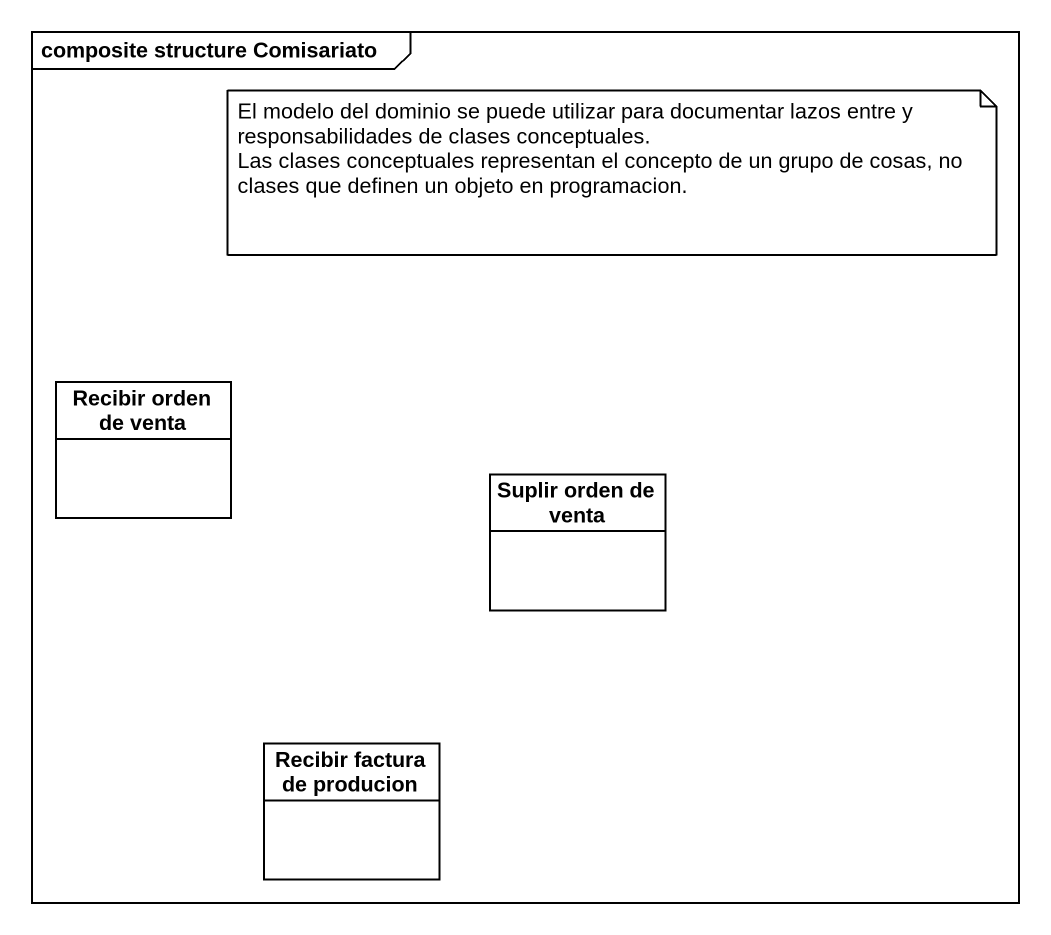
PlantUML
@startuml
mainframe composite structure Comisariato
hide circle
hide empty members
class "Recibir orden de venta" as Recibir_orden_de_venta
class "Suplir orden de venta" as Suplir_orden_de_venta
class "Recibir factura de producion" as Recibir_factura_de_producion
note as N1
  El modelo del dominio se puede utilizar para documentar lazos entre y responsabilidades de clases conceptuales.
  Las clases conceptuales representan el concepto de un grupo de cosas, no clases que definen un objeto en programacion.
end note
@enduml
